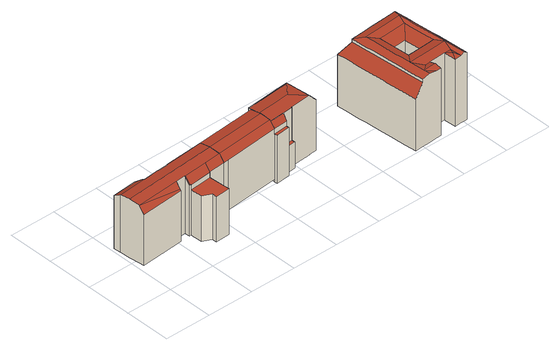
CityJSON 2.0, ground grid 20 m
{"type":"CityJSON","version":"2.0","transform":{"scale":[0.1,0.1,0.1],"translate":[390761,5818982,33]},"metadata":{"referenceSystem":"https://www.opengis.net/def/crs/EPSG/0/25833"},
"CityObjects":{
"building1":{"type":"Building","attributes":{"roofType":"3100","measuredHeight":25.78},"address":[{"country":"Germany","locality":"Berlin"}],"geometry":[{"type":"Solid","lod":"2","boundaries":[[[[0,1,2,3,4,5]],[[6,7,8,9]],[[10,11,12,13]],[[14,15,16,17,18,19]],[[20,21,22,16,15]],[[23,24,25,26,27]],[[7,28,29,8]],[[30,31,32,33,34,35,36,37]],[[1,38,39,2]],[[20,40,41,42,43,23,27,26,44,22,21]],[[28,7,6,45]],[[28,5,4,29]],[[35,34,46,47,43,42]],[[48,49,50,51]],[[10,52,53,11]],[[54,37,36,41,40,55]],[[38,1,0,56]],[[17,57,58,18]],[[59,55,40,20,15,14]],[[60,61,24,23,43,47]],[[52,10,13,62,63,58,57,64]],[[65,66,6,9,67]],[[68,56,0,5,28,45,69,70]],[[47,46,71,72,73,74,54,55,59,14,19,18,58,63,62,13,12,75,76,77,51,50,78,67,9,8,29,4,3,2,39,79,80,81,61,60]],[[69,45,66,65,82,49,48]],[[24,61,81,80,79,39,38,56,68,25]],[[32,72,71,46,34,33]],[[64,53,52]],[[73,31,30,74]],[[66,45,6]],[[64,57,17,16,22,44,26,25,68,70,53]],[[42,41,36,35]],[[76,75,12,11,53,70,69,48,51,77]],[[32,31,73,72]],[[82,65,67,78]],[[30,37,54,74]],[[49,82,78,50]]]],"semantics":{"surfaces":[{"type":"WallSurface"},{"type":"RoofSurface"},{"type":"GroundSurface"}],"values":[[0,0,0,0,1,1,0,1,0,1,1,0,0,0,1,0,1,0,0,0,0,0,1,2,1,0,0,1,0,0,1,0,0,0,0,0,0]]}}]},
"building2":{"type":"Building","attributes":{"roofType":"3100","measuredHeight":25.68},"address":[{"country":"Germany","locality":"Berlin"}],"geometry":[{"type":"Solid","lod":"2","boundaries":[[[[83,84,85,86,38]],[[86,85,87,88,89,38]],[[90,91,92,93,94,87,85,84,95,96]],[[97,24,98,99]],[[98,100,101,102,89,88,87,94,93,92,91,99]],[[102,101,100,98,24,25,103,83,38,89]],[[96,95,103,25]],[[95,84,83,103]],[[90,97,99,91]],[[97,90,96,25,24]]]],"semantics":{"surfaces":[{"type":"RoofSurface"},{"type":"WallSurface"},{"type":"GroundSurface"}],"values":[[0,1,1,1,2,1,0,0,1,0]]}}]},
"building3":{"type":"Building","attributes":{"roofType":"3100","measuredHeight":26.57},"address":[{"country":"Germany","locality":"Berlin"}],"geometry":[{"type":"Solid","lod":"2","boundaries":[[[[104,105,106,107,108,109,110]],[[111,112,113,114,115,116,117,118,119,120,121]],[[122,123,124,125,126,127,128,129,130,131,132]],[[121,120,133,134,135,136,137]],[[126,138,139,140,141,142,143,144,115,127]],[[145,146,147,148,149,109,108]],[[150,151,152,153,154,155]],[[156,157,158,159,144,143]],[[160,161,162,131,130,129,163,164,165,166,167,168]],[[169,170,171,172,173,174,175]],[[176,177,178,179,155,154,180,181,182,183,184]],[[117,116,115,144,159,151,150,155,179,178,177,118]],[[185,147,146,186,132,131,162]],[[139,138,187,188]],[[140,139,188,189]],[[190,191,192,185,162,161,160,168,193]],[[151,159,158,152]],[[114,128,127,115]],[[143,142,194,156]],[[195,194,142,141,140,189]],[[138,126,125,187]],[[166,165,164,163,114,113,112,111,121,137,167]],[[176,184,133,120,119]],[[123,122,132,186,146,145,108,107,106,169,175,174,196,197,136,135,134,183,182,181,180,154,153,152,158,157,156,194,195,189,188,187,125,124]],[[172,110,109,149,191,190,193,173]],[[110,172,171,104]],[[191,149,148,192]],[[196,174,173,193,168,167,137,136,197]],[[118,177,176,119]],[[105,170,169,106]],[[147,185,192,148]],[[105,104,171,170]],[[133,184,183,134]],[[128,114,163,129]]]],"semantics":{"surfaces":[{"type":"WallSurface"},{"type":"RoofSurface"},{"type":"GroundSurface"}],"values":[[0,0,0,0,1,0,0,0,1,0,0,1,0,0,0,0,0,0,0,0,0,1,1,2,1,0,0,0,0,0,1,1,0,1]]}}]},
"building4":{"type":"Building","attributes":{"function":"1411","roofType":"1130","measuredHeight":30.18},"address":[{"locality":"Berlin","thoroughfareNumber":"36","thoroughfareName":"Leipziger Str."},{"locality":"Berlin","thoroughfareNumber":"24","thoroughfareName":"Charlottenstr."}],"geometry":[{"type":"MultiSurface","lod":"2","boundaries":[[[198,199,200,201,202,203,204,205,206,207,208,209,210,211,212,213,214,215,216,217,218,219]],[[220,221,222,223,224,225,226,227,228,229,213,212,211,210,209,208,207,230,205,204,203,202,231,232,233,234,235,236,237,238,239]],[[240,241,242]],[[243,244,245,246,247,248,249,250,251,252]],[[253,254,255,256,257,245,244,258,259,260]],[[261,262,263,264,265,266,267,268,269,270,271,272,273,274,275]],[[240,242,276]],[[277,278,279,280,281]],[[282,241,240]],[[283,280,279]],[[276,242,284,285,244]],[[286,287,279,278,277]],[[248,288,289,290,291,292]],[[276,244,243,252,251,250,249,287,286,282]],[[248,247,246,245,293,288]],[[294,295,296,283,279,297,249,298,299,300,301,302,303,304,305,306]],[[258,244,285,284,307,308,309,310,311,312,313,254,253,260,259]],[[290,289,314,255,315,316]],[[290,302,301,300,299,298,249,248,292,291]],[[282,240,276]],[[317,318,271,270,319,320,321,322,323,324,325,326,327]],[[328,254,313,329,330,331,332,303,302,333,334,335]],[[245,257,256,255,314,293]],[[255,254,328,335,334,333,302,290,316,315]],[[297,279,287,249]],[[314,289,207,206]],[[293,314,206,205]],[[309,308,307,233,232,231,202,201,200,199,198,324,323,313,312,311,310]],[[289,288,230,207]],[[220,281,280,283,296,264,263,224,223,222,221]],[[241,236,235,234,233,307,284,242]],[[226,225,224,263,262,261,275,274,273,272,271,214,213,229,228,227]],[[282,286,238,237]],[[216,215,214,271,318,317,327,326,325,324,198,219,218,217]],[[286,277,281,220,239,238]],[[329,313,323,322,321,320,319,270,303,332,331,330]],[[266,265,264,296,295,294,306,305,304,303,270,269,268,267]],[[288,293,205,230]],[[241,282,237,236]]],"semantics":{"surfaces":[{"type":"GroundSurface"},{"type":"RoofSurface"},{"type":"WallSurface"}],"values":[0,0,1,1,1,1,1,1,1,1,1,1,1,1,1,1,1,1,1,1,1,1,1,1,1,2,2,2,2,2,2,2,2,2,2,2,2,2,2]}}]}
},
"vertices":[
[245,285,267],[259,299,251],[259,299,15],[245,285,15],[243,283,15],[243,283,267],[131,290,250],[182,294,251],[182,294,15],[131,290,15],[206,170,237],[18,155,237],[18,155,15],[206,170,15],[250,174,15],[250,174,237],[248,195,267],[248,196,267],[248,196,15],[248,195,15],[251,174,237],[250,184,252],[249,195,267],[353,183,237],[424,188,237],[422,209,267],[351,203,267],[352,195,256],[199,281,267],[199,281,15],[294,105,214],[295,84,214],[358,88,214],[358,90,214],[357,109,214],[352,182,214],[256,174,214],[259,123,214],[413,312,250],[413,312,15],[256,174,237],[256,174,236],[352,182,236],[352,182,237],[300,199,267],[132,276,267],[357,109,15],[352,182,15],[9,270,265],[7,298,247],[7,298,15],[9,270,15],[205,174,242],[16,176,267],[259,123,15],[256,174,15],[414,298,267],[204,192,267],[204,192,15],[251,174,15],[353,183,15],[424,188,15],[205,174,15],[204,191,15],[204,191,267],[112,306,247],[131,290,259],[112,306,15],[418,254,273],[10,266,267],[13,221,273],[358,90,15],[358,88,15],[295,84,15],[294,105,15],[16,176,15],[13,221,15],[10,266,15],[39,301,15],[414,298,15],[418,254,15],[422,209,15],[39,301,247],
[414,297,267],[674,320,267],[672,334,251],[439,315,250],[672,334,16],[439,315,16],[413,312,16],[684,212,237],[684,212,16],[682,232,16],[678,276,16],[674,320,16],[678,276,273],[682,232,267],[444,190,237],[424,188,16],[444,190,16],[422,209,16],[418,253,16],[414,297,16],[418,253,273],
[744,216,217],[745,203,217],[745,203,7],[744,216,7],[744,217,7],[744,217,239],[744,216,238],[701,338,266],[734,340,266],[780,344,266],[868,351,266],[868,351,263],[780,344,263],[734,340,263],[701,338,263],[701,338,230],[673,335,230],[673,335,266],[790,237,7],[877,244,7],[878,244,7],[911,247,7],[911,247,231],[878,244,263],[878,244,266],[877,244,266],[790,237,266],[787,237,266],[787,237,7],[685,350,230],[685,350,7],[673,335,7],[672,334,7],[672,334,266],[909,278,231],[887,296,250],[884,343,249],[892,353,240],[894,355,238],[893,365,238],[892,374,238],[745,217,7],[788,221,7],[788,221,122],[745,217,122],[745,217,239],[866,377,232],[867,378,231],[867,378,7],[866,377,7],[859,368,7],[859,368,242],[893,365,7],[892,374,7],[892,380,7],[892,380,231],[711,229,266],[744,232,266],[787,236,266],[819,293,273],[785,290,273],[739,286,273],[706,284,273],[677,281,273],[682,227,266],[685,198,7],[685,198,217],[684,211,217],[684,211,238],[684,212,239],[684,212,7],[684,211,7],[700,355,230],[700,355,243],[732,357,243],[778,361,243],[778,361,7],[732,357,7],[700,355,7],[689,354,7],[689,354,230],[787,236,122],[787,236,7],[909,278,7],[887,296,7],[884,343,7],[711,229,265],[744,232,265],[744,232,122],[682,227,265],[894,355,7],[892,353,7],[682,227,7],[677,281,7],
[1387,402,8],[1390,365,8],[1395,296,8],[1398,264,8],[1404,184,8],[1391,183,8],[1378,182,8],[1348,180,8],[1342,260,8],[1271,254,8],[1268,286,8],[1247,285,8],[1213,282,8],[1178,279,8],[1173,349,8],[1139,346,8],[1136,382,8],[1170,385,8],[1239,390,8],[1260,392,8],[1331,398,8],[1360,400,8],[1289,16,8],[1267,15,8],[1233,13,8],[1199,11,8],[1164,9,8],[1160,61,8],[1154,142,8],[1152,169,8],[1146,245,8],[1144,277,8],[1277,176,8],[1407,157,8],[1413,75,8],[1418,23,8],[1404,22,8],[1391,22,8],[1361,20,8],[1357,72,8],[1285,68,8],[1287,42,8],[1374,47,310],[1361,20,302],[1391,22,302],[1384,115,310],[1397,115,310],[1380,155,302],[1350,154,302],[1279,149,302],[1257,148,302],[1226,106,310],[1260,108,310],[1282,109,310],[1354,113,310],[1382,295,310],[1379,330,310],[1369,294,302],[1372,262,302],[1378,182,302],[1393,156,310],[1391,183,310],[1385,263,310],[1154,142,235],[1160,62,235],[1164,9,235],[1199,11,289],[1195,63,289],[1189,144,289],[1187,171,289],[1181,247,289],[1178,279,289],[1173,349,289],[1136,382,235],[1139,346,235],[1144,277,235],[1146,245,235],[1152,169,235],[1387,74,302],[1287,42,310],[1265,41,310],[1231,39,310],[1267,15,302],[1289,16,302],[1357,72,302],[1233,13,310],[1404,22,310],[1400,74,310],[1285,68,302],[1263,67,302],[1277,176,259],[1271,254,259],[1247,285,302],[1249,253,302],[1255,175,302],[1348,180,259],[1189,144,302],[1195,63,302],[1199,11,302],[1229,65,310],[1223,146,310],[1221,173,310],[1215,250,310],[1213,282,310],[1210,317,310],[1173,349,302],[1178,279,302],[1181,247,302],[1187,171,302],[1418,23,302],[1413,75,302],[1407,157,302],[1404,184,302],[1398,264,302],[1395,296,302],[1390,365,302],[1342,260,259],[1339,292,302],[1268,286,302],[1239,390,235],[1170,385,235],[1241,354,289],[1263,356,289],[1334,361,289],[1363,363,289],[1390,365,289],[1387,402,235],[1360,400,235],[1331,398,235],[1260,392,235],[1366,329,310],[1363,363,302],[1334,361,302],[1263,356,302],[1241,354,302],[1244,319,310],[1266,321,310],[1336,326,310]
]}
